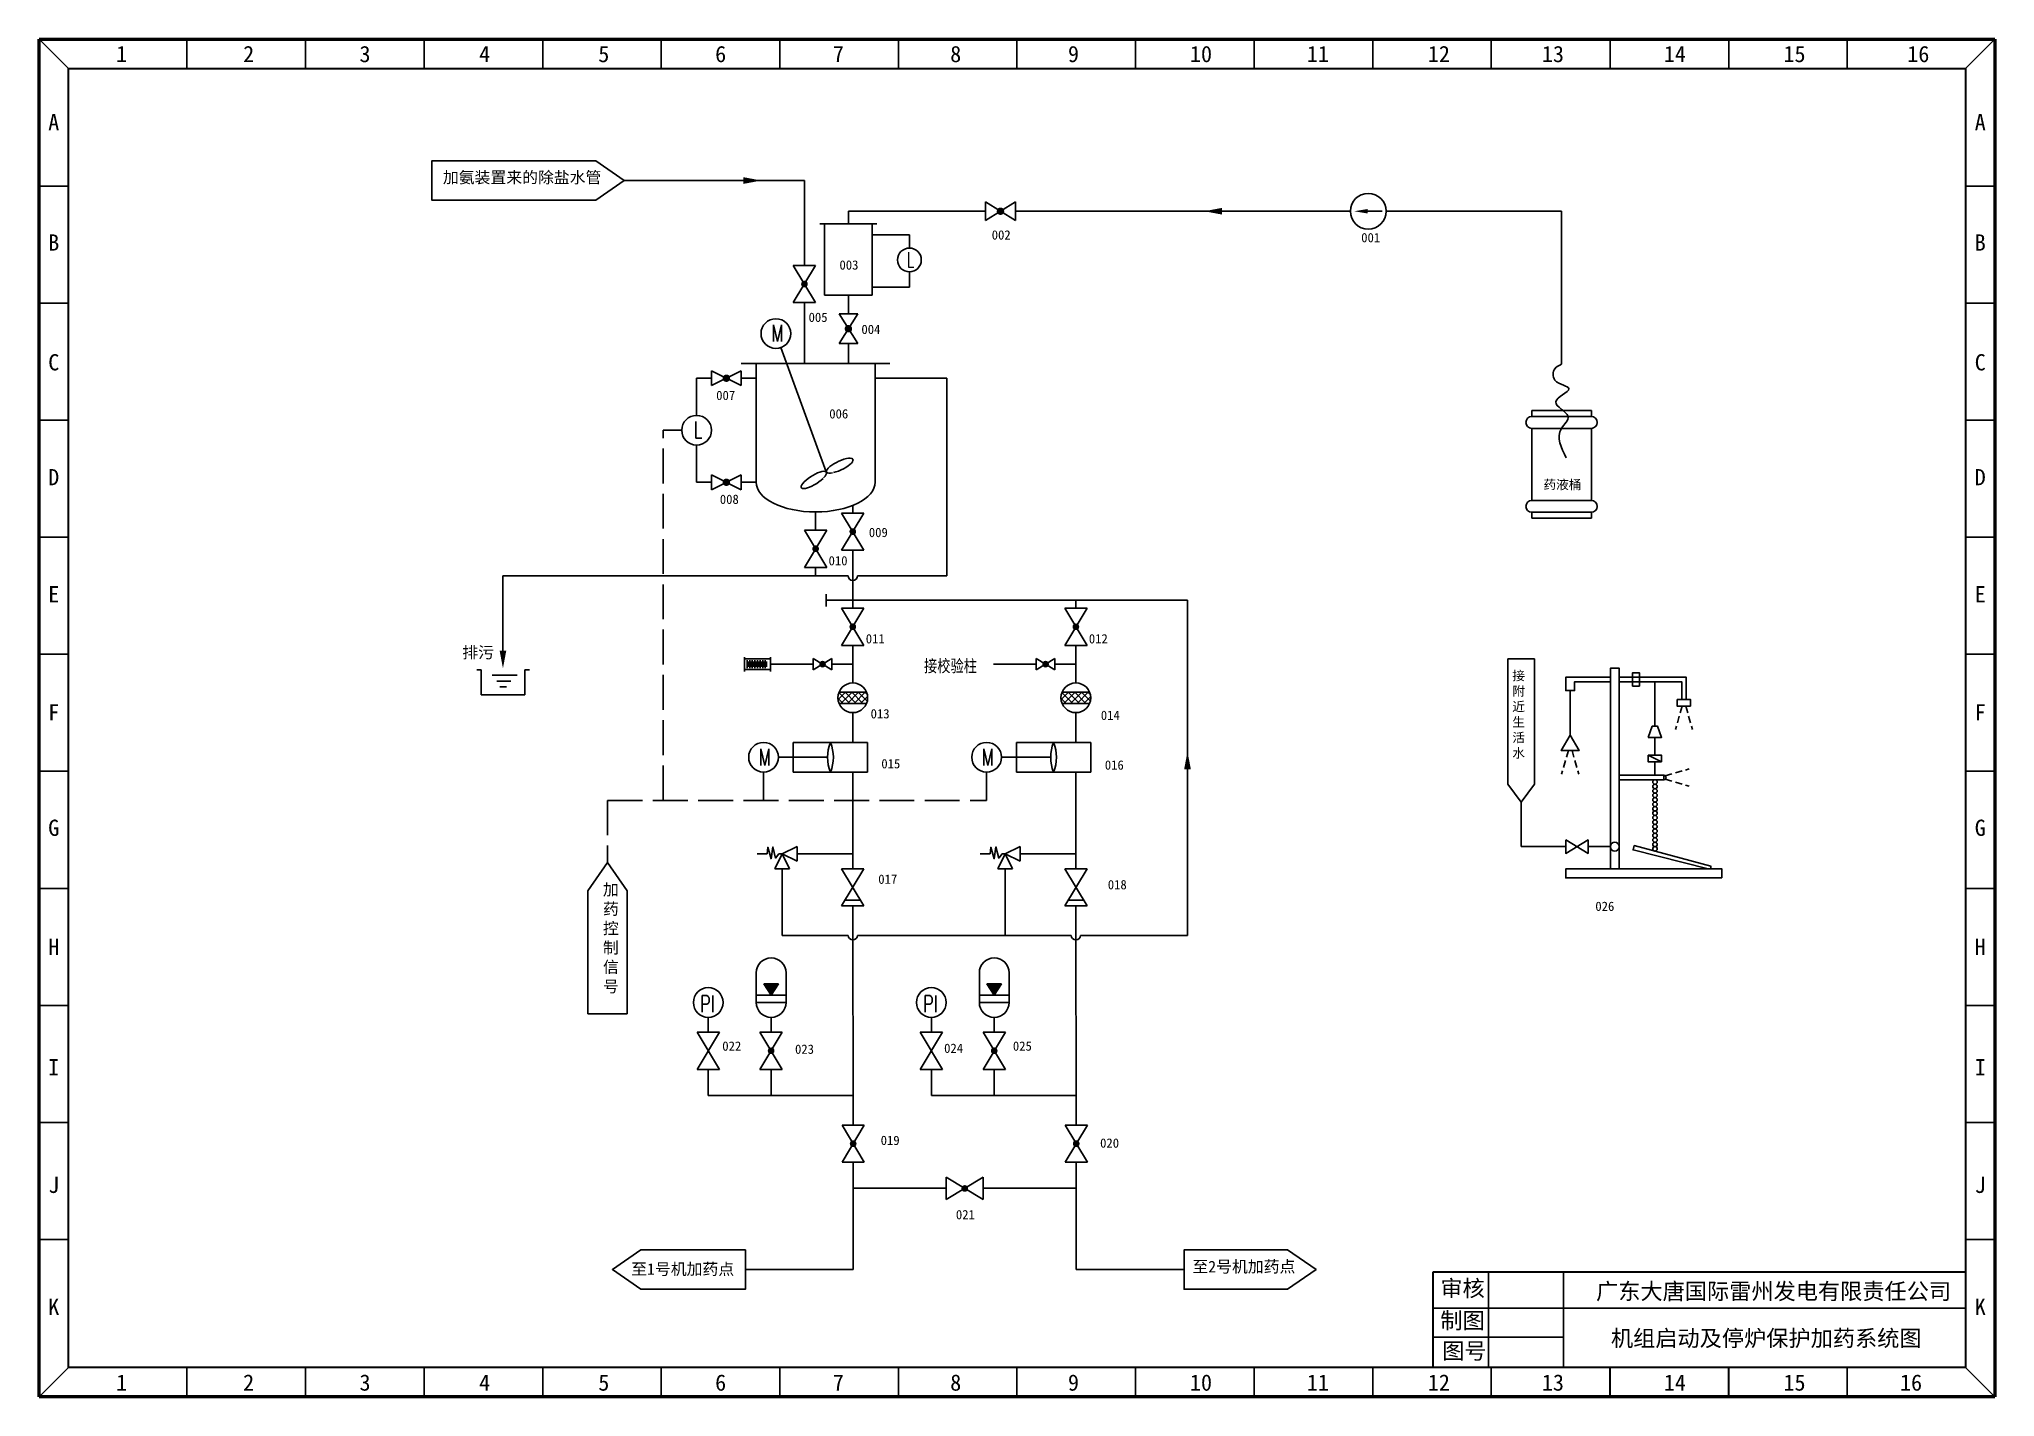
# Model space of a CAD drawing. Extents: x 975 to 1396, y 698 to 991.
import ezdxf

# ---------------------------------------------------------------- set-up
doc = ezdxf.new("R2010")
doc.units = 0
doc.header["$LTSCALE"] = 3
doc.header["$MEASUREMENT"] = 0
for name, pattern in [('CENTER', [2, 1.25, -0.25, 0.25, -0.25]), ('D5', [6.5, 5, -1.5]), ('DASHED', [0.75, 0.5, -0.25]), ('F', [0.75, 0.5, -0.25]), ('J10', [15.75, 10, -1.25, 1, -1.25, 1, -1.25])]:
    doc.linetypes.add(name, pattern=pattern)
doc.layers.get('0').update_dxf_attribs({"linetype": 'CONTINUOUS'})
doc.layers.get('DEFPOINTS').update_dxf_attribs({"linetype": 'CONTINUOUS'})
for name, color, linetype in [('01', 7, 'CONTINUOUS'), ('02', 1, 'CONTINUOUS'), ('04', 2, 'F'), ('11', 3, 'CONTINUOUS'), ('3', 3, 'J10'), ('BORDER', 1, 'CONTINUOUS'), ('TEXT', 4, 'CONTINUOUS'), ('结构', 7, 'CENTER')]:
    doc.layers.add(name, color=color, linetype=linetype)
doc.styles.add('HZ', font='geditxt.shx', dxfattribs={"width": 0.7, "bigfont": 'hztxt.shx'})
doc.styles.add('HZTXT', font='geditxt.shx', dxfattribs={"bigfont": 'dxt.shx'})
doc.styles.add('样式 1 2.0', font='', dxfattribs={"height": 2})
doc.styles.add('样式 2 2.5', font='', dxfattribs={"height": 2.5})
doc.styles.add('样式 3 3.5', font='', dxfattribs={"height": 3.5})
doc.styles.get('样式 1 2.0').set_extended_font_data('FangSong_GB2312')
doc.styles.get('样式 2 2.5').set_extended_font_data('FangSong_GB2312')
doc.styles.get('样式 3 3.5').set_extended_font_data('FangSong_GB2312')

# ---------------------------------------------------------------- blocks, each defined once
blk = doc.blocks.new('A$C51DE6723')
at = {"layer": '11', "color": 0}
blk.add_lwpolyline([(6.74, 1.32), (5.88, 1.32), (4.98, 0.19), (4.24, 3.16), (3.77, 0), (2.86, 3.11), (2.68, 1.33), (0, 1.33)], dxfattribs=at)

msp = doc.modelspace()

# ---------------------------------------------------------------- hatches: boundary and pattern name
at = {"layer": 'TEXT'}
h = msp.add_hatch(dxfattribs=at)
h.set_pattern_fill('ANSI37', scale=8, style=0)
h.set_pattern_definition([(45, (932.8013, 497.0195), (-0.7071068, 0.7071068), []), (135, (932.8013, 497.0195), (-0.7071068, -0.7071068), [])])
h.paths.add_polyline_path([(1147.11, 849.9, 0.096396), (1146.88, 848.7, 0.096396), (1147.11, 847.5), (1153.05, 847.5, 0.096396), (1153.28, 848.7, 0.096396), (1153.05, 849.9)])
h = msp.add_hatch(dxfattribs=at)
h.set_pattern_fill('ANSI37', scale=8, style=0)
h.set_pattern_definition([(45, (980.8013, 497.0195), (-0.7071068, 0.7071068), []), (135, (980.8013, 497.0195), (-0.7071068, -0.7071068), [])])
h.paths.add_polyline_path([(1201.05, 849.9), (1195.11, 849.9, 0.096396), (1194.88, 848.7, 0.096396), (1195.11, 847.5), (1201.05, 847.5, 0.096396), (1201.28, 848.7, 0.096396)])

# ---------------------------------------------------------------- linework, layer by layer
at = {"color": 0, "lineweight": 50}
for p, q in [((974.99, 698.19), (974.99, 990.51)), ((974.99, 990.51), (1395.83, 990.51)), ((1395.83, 990.51), (1395.83, 698.19)), ((1395.83, 698.19), (974.99, 698.19))]:
    msp.add_line(p, q, dxfattribs=at)
at = {"color": 0}
for p, q in [((981.29, 984.21), (974.99, 990.51)), ((1006.81, 990.51), (1006.81, 984.21)), ((1032.32, 990.51), (1032.32, 984.21)), ((1057.84, 990.51), (1057.84, 984.21)), ((1083.35, 990.51), (1083.35, 984.21)), ((1108.87, 990.51), (1108.87, 984.21)), ((1134.38, 990.51), (1134.38, 984.21)), ((1159.9, 990.51), (1159.9, 984.21)), ((1185.41, 990.51), (1185.41, 984.21)), ((1210.93, 990.51), (1210.93, 984.21)), ((1236.44, 990.51), (1236.44, 984.21)), ((1261.96, 990.51), (1261.96, 984.21)), ((1287.47, 990.51), (1287.47, 984.21)), ((1313.03, 990.51), (1313.03, 984.21)), ((1338.55, 990.51), (1338.55, 984.21)), ((1364.06, 990.51), (1364.06, 984.21)), ((1389.53, 984.21), (1395.83, 990.51)), ((981.29, 958.87), (974.99, 958.87)), ((1395.83, 958.87), (1389.53, 958.87)), ((1395.83, 958.87), (1389.53, 958.87)), ((981.29, 933.67), (974.99, 933.67)), ((1395.83, 933.67), (1389.53, 933.67)), ((981.29, 908.47), (974.99, 908.47)), ((1395.83, 908.47), (1389.53, 908.47)), ((981.29, 883.27), (974.99, 883.27)), ((1395.83, 883.27), (1389.53, 883.27)), ((981.29, 858.07), (974.99, 858.07)), ((1145.57, 854.74), (1141.57, 857.14)), ((1145.57, 857.14), (1141.57, 854.74)), ((1145.57, 854.74), (1145.57, 857.14)), ((1193.57, 854.74), (1189.57, 857.14)), ((1193.57, 857.14), (1189.57, 854.74)), ((1193.57, 854.74), (1193.57, 857.14)), ((1291.01, 849.29), (1291.01, 857.1)), ((1291.01, 857.1), (1296.77, 857.1)), ((1296.77, 857.1), (1296.77, 849.29)), ((1395.83, 858.07), (1389.53, 858.07)), ((981.29, 832.87), (974.99, 832.87)), ((1395.83, 832.87), (1389.53, 832.87)), ((981.29, 807.67), (974.99, 807.67)), ((1395.83, 807.67), (1389.53, 807.67)), ((981.29, 782.47), (974.99, 782.47)), ((1395.83, 782.47), (1389.53, 782.47)), ((981.29, 757.27), (974.99, 757.27)), ((1395.83, 757.27), (1389.53, 757.27)), ((981.29, 732.07), (974.99, 732.07)), ((1395.83, 732.07), (1389.53, 732.07)), ((1286.84, 704.49), (1286.84, 725.12)), ((1303, 704.49), (1303, 725.12)), ((1274.97, 717.31), (1389.53, 717.31)), ((1291.38, 717.31), (1389.34, 717.31)), ((1274.97, 711.04), (1302.97, 711.04)), ((981.29, 704.49), (974.99, 698.19)), ((1006.81, 704.49), (1006.81, 698.19)), ((1006.81, 704.49), (1006.81, 698.19)), ((1032.32, 704.49), (1032.32, 698.19)), ((1057.84, 704.49), (1057.84, 698.19)), ((1083.35, 704.49), (1083.35, 698.19)), ((1108.87, 704.49), (1108.87, 698.19)), ((1134.38, 704.49), (1134.38, 698.19)), ((1159.9, 704.49), (1159.9, 698.19)), ((1185.41, 704.49), (1185.41, 698.19)), ((1210.93, 704.49), (1210.93, 698.19)), ((1236.44, 704.49), (1236.44, 698.19)), ((1261.96, 704.49), (1261.96, 698.19)), ((1287.47, 704.49), (1287.47, 698.19)), ((1287.47, 704.49), (1287.47, 698.19)), ((1312.99, 704.49), (1312.99, 698.19)), ((1313.03, 704.49), (1313.03, 698.19)), ((1338.5, 704.49), (1338.5, 698.19)), ((1338.55, 704.49), (1338.55, 698.19)), ((1364.02, 704.49), (1364.02, 698.19)), ((1364.06, 704.49), (1364.06, 698.19)), ((1389.53, 704.49), (1395.83, 698.19))]:
    msp.add_line(p, q, dxfattribs=at)
at = {"color": 0, "lineweight": 30}
for p, q in [((981.29, 984.21), (1389.53, 984.21)), ((981.29, 704.49), (981.29, 984.21)), ((1389.53, 984.21), (1389.53, 704.49)), ((1274.97, 725.12), (1389.53, 725.12)), ((1274.97, 704.49), (1274.97, 725.12)), ((1389.53, 704.49), (981.29, 704.49))]:
    msp.add_line(p, q, dxfattribs=at)
at = {"color": 3, "linetype": 'Continuous'}
for p, q in [((1100.9, 960.06), (1139.68, 960.06)), ((1139.68, 941.77), (1139.68, 960.06)), ((1139.68, 920.7), (1139.68, 933.77))]:
    msp.add_line(p, q, dxfattribs=at)
at = {"color": 7}
for p, q in [((1185.06, 955.45), (1178.66, 951.45)), ((1185.06, 951.45), (1178.66, 955.45)), ((1178.66, 955.45), (1178.66, 951.45)), ((1185.06, 955.45), (1185.06, 951.45)), ((1144.02, 950.71), (1144.02, 935.35)), ((1154.26, 950.71), (1154.26, 935.35)), ((1137.28, 941.77), (1142.08, 933.77)), ((1142.08, 941.77), (1137.28, 933.77)), ((1137.28, 941.77), (1142.08, 941.77)), ((1151.14, 931.35), (1147.14, 931.35)), ((1147.14, 924.95), (1151.14, 931.35)), ((1151.14, 924.95), (1147.14, 931.35)), ((1151.14, 924.95), (1147.14, 924.95)), ((1119.68, 915.9), (1119.68, 919.1)), ((1119.68, 915.9), (1126.08, 919.1)), ((1119.68, 919.1), (1126.08, 915.9)), ((1126.08, 920.7), (1158.08, 920.7)), ((1126.08, 915.9), (1126.08, 919.1)), ((1129.28, 920.7), (1129.28, 895.1)), ((1154.88, 920.7), (1154.88, 895.1)), ((1119.68, 893.5), (1126.08, 896.7)), ((1119.68, 896.7), (1126.08, 893.5)), ((1119.68, 893.5), (1119.68, 896.7)), ((1126.08, 893.5), (1126.08, 896.7)), ((1147.68, 888.48), (1152.48, 888.48)), ((1147.68, 888.48), (1152.48, 880.48)), ((1152.48, 888.48), (1147.68, 880.48)), ((1139.68, 884.78), (1144.48, 884.78)), ((1139.68, 884.78), (1144.48, 876.78)), ((1144.48, 884.78), (1139.68, 876.78)), ((1152.48, 867.98), (1147.68, 859.98)), ((1147.68, 867.98), (1152.48, 859.98)), ((1147.68, 867.98), (1152.48, 867.98)), ((1200.48, 867.98), (1195.68, 859.98)), ((1195.68, 867.98), (1200.48, 859.98)), ((1195.68, 867.98), (1200.48, 867.98)), ((1222.1, 869.71), (1222.1, 797.56)), ((1147.11, 849.9), (1153.05, 849.9)), ((1147.11, 847.5), (1153.05, 847.5)), ((1195.11, 849.9), (1201.05, 849.9)), ((1195.11, 847.5), (1201.05, 847.5)), ((1198.08, 839.1), (1198.08, 839.1)), ((1134.88, 815.1), (1138.08, 816.7)), ((1138.08, 813.5), (1138.08, 816.7)), ((1182.88, 815.1), (1186.08, 816.7)), ((1186.08, 813.5), (1186.08, 816.7)), ((1134.88, 815.1), (1133.28, 811.9)), ((1134.88, 815.1), (1136.48, 811.9)), ((1134.88, 815.1), (1138.08, 813.5)), ((1182.88, 815.1), (1181.28, 811.9)), ((1182.88, 815.1), (1186.08, 813.5)), ((1182.88, 815.1), (1184.48, 811.9)), ((1136.48, 811.9), (1133.28, 811.9)), ((1147.68, 811.9), (1152.48, 803.9)), ((1152.48, 811.9), (1147.68, 803.9)), ((1147.68, 811.9), (1152.48, 811.9)), ((1184.48, 811.9), (1181.28, 811.9)), ((1195.68, 811.9), (1200.48, 803.9)), ((1200.48, 811.9), (1195.68, 803.9)), ((1195.68, 811.9), (1200.48, 811.9)), ((1134.88, 797.56), (1149.09, 797.56)), ((1151.09, 797.56), (1197.09, 797.56)), ((1199.09, 797.56), (1222.1, 797.56)), ((1129.31, 783.1), (1129.31, 789.5)), ((1135.71, 783.1), (1135.71, 789.5)), ((1177.31, 783.1), (1177.31, 789.5)), ((1183.71, 783.1), (1183.71, 789.5)), ((1121.38, 776.7), (1116.58, 768.7)), ((1116.58, 776.7), (1121.38, 768.7)), ((1121.38, 776.7), (1116.58, 776.7)), ((1134.91, 776.7), (1130.11, 768.7)), ((1130.11, 776.7), (1134.91, 768.7)), ((1134.91, 776.7), (1130.11, 776.7)), ((1169.38, 776.7), (1164.58, 768.7)), ((1164.58, 776.7), (1169.38, 768.7)), ((1169.38, 776.7), (1164.58, 776.7)), ((1178.11, 776.7), (1182.91, 768.7)), ((1182.91, 776.7), (1178.11, 768.7)), ((1182.91, 776.7), (1178.11, 776.7)), ((1152.56, 756.7), (1147.76, 748.7)), ((1147.76, 756.7), (1152.56, 748.7)), ((1147.76, 756.7), (1152.56, 756.7)), ((1195.76, 756.7), (1200.56, 748.7)), ((1200.56, 756.7), (1195.76, 748.7)), ((1195.76, 756.7), (1200.56, 756.7)), ((1170.16, 745.5), (1178.16, 740.7)), ((1170.16, 740.7), (1178.16, 745.5)), ((1170.16, 740.7), (1170.16, 745.5))]:
    msp.add_line(p, q, dxfattribs=at)
at = {"color": 7, "linetype": 'ByBlock'}
msp.add_line((1259.21, 953.45), (1264.01, 953.45), dxfattribs=at)
at = {"color": 7, "linetype": 'Continuous'}
for p, q in [((1074.8, 874.98), (1149.08, 874.98)), ((1151.08, 874.98), (1170.33, 874.98))]:
    msp.add_line(p, q, dxfattribs=at)
for p, q in [((1144.34, 871.04), (1144.34, 868.37)), ((1304.45, 840.65), (1304.45, 850.25)), ((1322.69, 842.57), (1322.69, 852.17)), ((1291.01, 849.29), (1291.01, 830.09)), ((1296.77, 830.09), (1296.77, 849.29)), ((1322.69, 840.17), (1322.69, 836.33)), ((1324.13, 834.89), (1321.25, 836.33)), ((1322.69, 834.89), (1322.69, 832.01)), ((1291.01, 830.09), (1293.89, 826.25)), ((1293.89, 826.25), (1296.77, 830.09)), ((1293.89, 816.65), (1293.89, 826.25)), ((1303.49, 816.65), (1293.89, 816.65)), ((1313.09, 816.65), (1308.29, 816.65))]:
    msp.add_line(p, q)
at = {"linetype": 'DASHED'}
for p, q in [((1328.54, 846.89), (1327.09, 841.84)), ((1329.32, 846.89), (1330.77, 841.84)), ((1304.06, 837.33), (1302.61, 832.27)), ((1304.84, 837.33), (1306.29, 832.27)), ((1324.91, 831.91), (1330.02, 833.37)), ((1324.91, 831.16), (1330.02, 829.7))]:
    msp.add_line(p, q, dxfattribs=at)
at = {"color": 3, "linetype": 'Continuous'}
msp.add_lwpolyline([(1094.76, 955.84), (1059.48, 955.84), (1059.48, 964.28), (1094.76, 964.28), (1100.9, 960.06)], close=True, dxfattribs=at)
msp.add_lwpolyline([(1130.39, 960.06, 0, 1.44, 0), (1126.56, 960.06, 1.44, 1.44, 0)], format="xyseb", dxfattribs=at)
at = {"color": 7}
for points in [[(1074.8, 855.04, 0, 1.44, 0), (1074.8, 858.87, 1.44, 1.44, 0)], [(1222.1, 837.14, 0, 1.44, 0), (1222.1, 833.31, 1.44, 1.44, 0)]]:
    msp.add_lwpolyline(points, format="xyseb", dxfattribs=at)
for points in [[(1315.01, 811.85), (1315.01, 855.05), (1313.09, 855.05), (1313.09, 811.85)], [(1313.09, 853.13), (1303.49, 853.13), (1303.49, 850.25), (1305.41, 850.25), (1305.41, 852.17), (1313.09, 852.17)], [(1315.01, 853.13), (1329.41, 853.13), (1329.41, 848.33), (1328.45, 848.33), (1328.45, 852.17), (1315.01, 852.17)], [(1315.01, 832.01), (1324.61, 832.01), (1324.61, 831.05), (1315.01, 831.05)], [(1334.14, 811.85), (1317.98, 815.95), (1318.22, 816.9), (1334.69, 812.47), (1334.69, 811.85)]]:
    msp.add_lwpolyline(points)
for points in [[(1317.89, 851.21), (1319.33, 851.21), (1319.33, 854.09), (1317.89, 854.09)], [(1330.37, 846.89), (1330.37, 848.33), (1327.49, 848.33), (1327.49, 846.89)], [(1321.25, 840.17), (1324.13, 840.17), (1323.27, 842.57), (1322.12, 842.57)], [(1304.45, 840.65), (1306.37, 837.33), (1302.53, 837.33)], [(1324.13, 834.89), (1324.13, 836.33), (1321.25, 836.33), (1321.25, 834.89)], [(1303.49, 818.09), (1308.29, 815.21), (1308.29, 818.09), (1303.49, 815.21)], [(1337.09, 809.93), (1303.49, 809.93), (1303.49, 811.85), (1337.09, 811.85)]]:
    msp.add_lwpolyline(points, close=True)
for centre in [(1116.48, 906.3), (1150.08, 848.7), (1198.08, 848.7)]:
    msp.add_circle(centre, 3.2, dxfattribs=at)
for centre, radius in [((1322.69, 830.57), 0.48), ((1322.69, 829.61), 0.48), ((1322.69, 828.65), 0.48), ((1322.69, 827.69), 0.48), ((1322.69, 826.73), 0.48), ((1322.69, 825.77), 0.48), ((1322.69, 824.81), 0.48), ((1322.69, 823.85), 0.48), ((1322.69, 822.89), 0.48), ((1322.69, 821.93), 0.48), ((1322.69, 820.97), 0.48), ((1314.05, 816.65), 0.96), ((1322.69, 820.01), 0.48), ((1322.69, 819.05), 0.48), ((1322.69, 818.09), 0.48), ((1322.69, 817.13), 0.48), ((1322.69, 816.17), 0.48)]:
    msp.add_circle(centre, radius)
for centre, radius, start, end in [((1150.08, 874.98), 1, 180, 0), ((1324.61, 831.53), 0.48, 270, 90), ((1150.09, 797.56), 1, 180, 0), ((1198.09, 797.56), 1, 180, 0)]:
    msp.add_arc(centre, radius, start, end)
for centre, start, end in [((1132.51, 789.5), 0, 180), ((1180.51, 789.5), 0, 180), ((1132.51, 783.1), 180, 0), ((1180.51, 783.1), 180, 0)]:
    msp.add_arc(centre, 3.2, start, end, dxfattribs=at)
msp.add_ellipse((1142.08, 895.1), major_axis=(12.8, 0), ratio=0.5, start_param=3.141593, end_param=6.283185, dxfattribs=at)
at = {"color": 7, "linetype": 'ByBlock'}
msp.add_solid([(1260.84, 952.97), (1260.84, 953.93), (1257.96, 953.45)], dxfattribs=at)
at = {"layer": '01', "color": 7}
for p, q in [((1143, 950.71), (1155.28, 950.71)), ((1144.02, 935.35), (1154.26, 935.35)), ((1144.02, 935.35), (1149.14, 935.35)), ((1144.02, 935.35), (1149.14, 935.35))]:
    msp.add_line(p, q, dxfattribs=at)
at = {"layer": '01', "color": 7, "linetype": 'Continuous'}
for p, q in [((1137.28, 933.77), (1142.08, 933.77)), ((1147.68, 880.48), (1152.48, 880.48)), ((1139.68, 876.78), (1144.48, 876.78)), ((1147.68, 859.98), (1152.48, 859.98)), ((1195.68, 859.98), (1200.48, 859.98)), ((1137.28, 839.1), (1153.28, 839.1)), ((1137.28, 832.7), (1137.28, 839.1)), ((1153.28, 832.7), (1153.28, 839.1)), ((1185.28, 839.1), (1201.28, 839.1)), ((1185.28, 832.7), (1185.28, 839.1)), ((1201.28, 832.7), (1201.28, 839.1)), ((1137.28, 832.7), (1153.28, 832.7)), ((1185.28, 832.7), (1201.28, 832.7)), ((1147.68, 803.9), (1152.48, 803.9)), ((1195.68, 803.9), (1200.48, 803.9)), ((1121.38, 768.7), (1116.58, 768.7)), ((1134.91, 768.7), (1130.11, 768.7)), ((1169.38, 768.7), (1164.58, 768.7)), ((1182.91, 768.7), (1178.11, 768.7)), ((1147.76, 748.7), (1152.56, 748.7)), ((1178.16, 740.7), (1178.16, 745.5)), ((1195.76, 748.7), (1200.56, 748.7))]:
    msp.add_line(p, q, dxfattribs=at)
at = {"layer": '01', "color": 0}
for p, q in [((1126.77, 857.48), (1126.77, 854.39)), ((1126.77, 857.06), (1132.37, 857.06)), ((1126.77, 854.82), (1132.37, 854.82)), ((1132.37, 857.48), (1132.37, 854.39)), ((1141.57, 857.14), (1141.57, 854.74)), ((1189.57, 857.14), (1189.57, 854.74))]:
    msp.add_line(p, q, dxfattribs=at)
at = {"layer": '01', "color": 7}
for centre, radius in [((1261, 953.45), 3.84), ((1162.26, 942.96), 2.56), ((1133.53, 927.1), 3.2), ((1118.98, 783.1), 3.2), ((1166.98, 783.1), 3.2)]:
    msp.add_circle(centre, radius, dxfattribs=at)
at = {"layer": '01', "color": 7, "linetype": 'Continuous'}
for centre in [(1130.88, 835.9), (1178.88, 835.9)]:
    msp.add_circle(centre, 3.2, dxfattribs=at)
at = {"layer": '02', "color": 0}
for p, q in [((1127.33, 856.78), (1127.33, 855.1)), ((1127.61, 856.5), (1127.61, 855.38)), ((1127.89, 856.78), (1127.89, 855.1)), ((1128.17, 856.5), (1128.17, 855.38)), ((1128.45, 856.78), (1128.45, 855.1)), ((1128.73, 856.5), (1128.73, 855.38)), ((1129.01, 856.78), (1129.01, 855.1)), ((1129.29, 856.5), (1129.29, 855.38)), ((1129.57, 856.78), (1129.57, 855.1)), ((1129.85, 856.5), (1129.85, 855.38)), ((1130.13, 856.78), (1130.13, 855.1)), ((1130.41, 856.5), (1130.41, 855.38)), ((1130.69, 856.78), (1130.69, 855.1)), ((1130.97, 856.5), (1130.97, 855.38)), ((1131.25, 856.78), (1131.25, 855.1)), ((1131.53, 856.5), (1131.53, 855.38))]:
    msp.add_line(p, q, dxfattribs=at)
at = {"layer": '04', "color": 1, "linetype": 'D5', "ltscale": 0.5}
for p, q in [((1109.28, 826.62), (1109.28, 906.3)), ((1130.88, 832.7), (1130.88, 826.62)), ((1178.88, 832.7), (1178.88, 826.62)), ((1097.32, 826.62), (1178.88, 826.62)), ((1097.32, 826.62), (1097.32, 813.25))]:
    msp.add_line(p, q, dxfattribs=at)
at = {"layer": '04', "color": 1, "linetype": 'D5', "ltscale": 0.3}
msp.add_line((1113.28, 906.3), (1109.28, 906.3), dxfattribs=at)
at = {"layer": '04', "color": 1, "linetype": 'ByBlock', "ltscale": 0.5}
for p, q in [((1093.09, 807.11), (1097.32, 813.25)), ((1097.32, 813.25), (1101.54, 807.11)), ((1093.09, 780.64), (1093.09, 807.11)), ((1101.54, 780.64), (1101.54, 807.11)), ((1093.09, 780.64), (1101.54, 780.64))]:
    msp.add_line(p, q, dxfattribs=at)
at = {"layer": '11', "color": 0}
for p, q in [((1141.57, 855.94), (1132.37, 855.94)), ((1145.57, 855.94), (1150.08, 855.94)), ((1189.57, 855.94), (1180.37, 855.94)), ((1193.57, 855.94), (1198.08, 855.94))]:
    msp.add_line(p, q, dxfattribs=at)
at = {"layer": '3', "color": 5, "linetype": 'Continuous', "ltscale": 0.2}
for p, q in [((1149.14, 953.45), (1178.66, 953.45)), ((1149.14, 950.71), (1149.14, 953.45)), ((1185.06, 953.45), (1257.16, 953.45)), ((1264.84, 953.45), (1302.6, 953.45)), ((1302.6, 953.45), (1302.6, 920.49)), ((1149.14, 935.35), (1149.14, 931.35)), ((1149.14, 924.95), (1149.14, 920.7))]:
    msp.add_line(p, q, dxfattribs=at)
at = {"layer": '3', "color": 7, "linetype": 'Continuous', "ltscale": 0.2}
for p, q in [((1296.2, 910.55), (1309, 910.55)), ((1296.2, 910.55), (1296.2, 909.27)), ((1296.2, 909.27), (1309, 909.27)), ((1309, 910.55), (1309, 909.27)), ((1296.2, 906.71), (1309, 906.71)), ((1296.2, 906.71), (1296.2, 891.19)), ((1309, 906.71), (1309, 891.19)), ((1296.2, 891.19), (1309, 891.19)), ((1296.2, 888.63), (1309, 888.63)), ((1296.2, 888.63), (1296.2, 887.35)), ((1309, 888.63), (1309, 887.35)), ((1296.2, 887.35), (1309, 887.35))]:
    msp.add_line(p, q, dxfattribs=at)
at = {"layer": '3', "color": 5, "linetype": 'Continuous', "ltscale": 0.2}
msp.add_lwpolyline([(1225.71, 953.45, 0, 1.44, 0), (1229.54, 953.45, 1.44, 1.44, 0)], format="xyseb", dxfattribs=at)
at = {"layer": '3', "color": 7, "linetype": 'Continuous', "ltscale": 0.2}
for centre, start, end in [((1296.2, 907.99), 90, 270), ((1309, 907.99), 270, 90), ((1296.2, 889.91), 90, 270), ((1309, 889.91), 270, 90)]:
    msp.add_arc(centre, 1.28, start, end, dxfattribs=at)
at = {"layer": '3', "color": 5, "linetype": 'Continuous', "ltscale": 0.2}
msp.add_spline([(1302.6, 920.49), (1301.17, 919.55), (1301.17, 917.11), (1304.18, 915.22), (1301.35, 912.4), (1303.99, 909.27), (1302.6, 906.71), (1303.61, 900.36)], degree=3, dxfattribs=at)
at = {"layer": 'BORDER', "color": 7}
for p, q in [((1070.11, 854.72, 0.43), (1069.16, 854.72, 0.43)), ((1070.11, 849.31, 0.43), (1070.11, 854.72, 0.43)), ((1079.52, 849.31, 0.43), (1079.52, 854.72, 0.43)), ((1079.52, 854.72, 0.43), (1080.51, 854.72, 0.43)), ((1072.49, 853.56, 0.43), (1077.86, 853.56, 0.43)), ((1073.47, 852.26), (1076.48, 852.26)), ((1074.15, 851.03), (1075.59, 851.03)), ((1070.11, 849.31, 0.43), (1079.52, 849.31, 0.43))]:
    msp.add_line(p, q, dxfattribs=at)
at = {"layer": 'DEFPOINTS', "color": 7, "linetype": 'ByBlock'}
msp.add_point((1257.96, 953.45), dxfattribs=at)
msp.add_point((1257.96, 953.45), dxfattribs=at)
at = {"layer": 'DEFPOINTS', "color": 0, "linetype": 'ByBlock'}
msp.add_point((1150.08, 855.69), dxfattribs=at)
at = {"layer": 'TEXT', "color": 7, "linetype": 'Continuous'}
for p, q in [((1162.26, 948.39), (1154.26, 948.39)), ((1162.26, 945.51), (1162.26, 948.39)), ((1162.26, 937.11), (1162.26, 940.39)), ((1162.26, 937.11), (1154.26, 937.11)), ((1144.36, 897.35), (1134.62, 924.09)), ((1116.48, 917.5), (1119.68, 917.5)), ((1116.48, 909.5), (1116.48, 917.5)), ((1126.08, 917.5), (1129.28, 917.5)), ((1170.33, 917.5), (1154.88, 917.5)), ((1170.33, 917.5), (1170.33, 874.98)), ((1116.48, 895.1), (1116.48, 903.1)), ((1116.48, 895.1), (1119.68, 895.1)), ((1126.08, 895.1), (1129.28, 895.1)), ((1142.08, 888.7), (1142.08, 884.78)), ((1142.08, 876.78), (1142.08, 874.98)), ((1144.34, 869.71), (1222.1, 869.71)), ((1144.67, 835.9), (1134.08, 835.9)), ((1192.67, 835.9), (1182.08, 835.9)), ((1132.51, 784.7), (1130.91, 787.1)), ((1134.11, 787.1), (1130.91, 787.1)), ((1132.51, 784.7), (1134.11, 787.1)), ((1180.51, 784.7), (1178.91, 787.1)), ((1182.11, 787.1), (1178.91, 787.1)), ((1180.51, 784.7), (1182.11, 787.1)), ((1135.71, 784.7), (1129.31, 784.7)), ((1135.71, 783.1), (1129.31, 783.1)), ((1183.71, 784.7), (1177.31, 784.7)), ((1183.71, 783.1), (1177.31, 783.1)), ((1118.98, 776.7), (1118.98, 779.9)), ((1132.51, 776.7), (1132.51, 779.9)), ((1166.98, 776.7), (1166.98, 779.9)), ((1180.51, 776.7), (1180.51, 779.9)), ((1118.98, 763.1), (1118.98, 768.7)), ((1132.51, 763.1), (1132.51, 768.7)), ((1166.98, 763.1), (1166.98, 768.7)), ((1180.51, 763.1), (1180.51, 768.7))]:
    msp.add_line(p, q, dxfattribs=at)
at = {"layer": 'TEXT', "color": 4, "linetype": 'Continuous'}
for p, q in [((1150.08, 890.1), (1150.08, 888.48)), ((1150.08, 880.48), (1150.08, 870.86)), ((1150.08, 870.86), (1150.08, 867.98)), ((1198.08, 869.71), (1198.08, 867.98)), ((1150.08, 859.98), (1150.08, 851.9)), ((1198.08, 859.98), (1198.08, 851.9)), ((1150.08, 845.5), (1150.08, 839.1)), ((1198.08, 845.5), (1198.08, 839.1)), ((1150.08, 832.7), (1150.08, 811.9)), ((1198.08, 832.7), (1198.08, 811.9)), ((1150.08, 803.9), (1150.16, 756.7)), ((1198.08, 803.9), (1198.16, 756.7)), ((1150.16, 748.7), (1150.16, 725.6)), ((1198.16, 748.7), (1198.16, 725.6)), ((1150.16, 743.1), (1170.16, 743.1)), ((1178.16, 743.1), (1198.16, 743.1)), ((1126.96, 725.6), (1150.16, 725.6)), ((1221.36, 725.6), (1198.16, 725.6))]:
    msp.add_line(p, q, dxfattribs=at)
at = {"layer": 'TEXT', "color": 7, "linetype": 'D5'}
msp.add_line((1192.67, 835.9), (1182.08, 835.9), dxfattribs=at)
at = {"layer": 'TEXT', "color": 7}
for p, q in [((1138.08, 815.1), (1150.09, 815.1)), ((1186.08, 815.1), (1198.09, 815.1)), ((1134.88, 811.9), (1134.88, 797.56)), ((1182.88, 811.9), (1182.88, 797.56)), ((1148.4, 805.1), (1151.76, 805.1)), ((1196.4, 805.1), (1199.76, 805.1)), ((1118.98, 763.1), (1150.15, 763.1)), ((1166.98, 763.1), (1198.15, 763.1))]:
    msp.add_line(p, q, dxfattribs=at)
for points, const_width in [([(1182.26, 953.45, 1), (1181.46, 953.45, 1)], 0.8), ([(1139.32, 937.77, 1), (1140.04, 937.77, 1)], 0.72), ([(1149.14, 927.75, 1), (1149.14, 928.55, 1)], 0.8), ([(1122.48, 917.5, 1), (1123.28, 917.5, 1)], 0.8), ([(1122.48, 895.1, 1), (1123.28, 895.1, 1)], 0.8), ([(1149.72, 884.48, 1), (1150.44, 884.48, 1)], 0.72), ([(1141.72, 880.78, 1), (1142.44, 880.78, 1)], 0.72), ([(1149.72, 863.98, 1), (1150.44, 863.98, 1)], 0.72), ([(1197.72, 863.98, 1), (1198.44, 863.98, 1)], 0.72), ([(1132.87, 772.7, -1), (1132.15, 772.7, -1)], 0.72), ([(1180.87, 772.7, -1), (1180.15, 772.7, -1)], 0.72), ([(1149.8, 752.7, 1), (1150.52, 752.7, 1)], 0.72), ([(1197.8, 752.7, 1), (1198.52, 752.7, 1)], 0.72), ([(1173.82, 743.06, 1), (1174.54, 743.06, 1)], 0.72)]:
    msp.add_lwpolyline(points, format="xyb", close=True, dxfattribs=dict(at, const_width=const_width))
at = {"layer": 'TEXT', "color": 0, "const_width": 0.72}
for points in [[(1143.93, 855.94, 1), (1143.21, 855.94, 1)], [(1191.93, 855.94, 1), (1191.21, 855.94, 1)]]:
    msp.add_lwpolyline(points, format="xyb", close=True, dxfattribs=at)
at = {"layer": 'TEXT', "color": 4, "linetype": 'Continuous'}
for points in [[(1104.5, 721.37), (1126.96, 721.37), (1126.96, 729.82), (1104.5, 729.82), (1098.36, 725.6)], [(1243.63, 721.37), (1221.36, 721.37), (1221.36, 729.82), (1243.63, 729.82), (1249.78, 725.6)]]:
    msp.add_lwpolyline(points, close=True, dxfattribs=at)
at = {"layer": 'TEXT', "color": 7, "linetype": 'Continuous'}
for centre, start, end in [((1153.28, 835.9), 158.2028, 201.8095), ((1137.28, 835.9), 338.2021, 21.8061), ((1201.28, 835.9), 158.2028, 201.8095), ((1185.28, 835.9), 338.2021, 21.8061)]:
    msp.add_arc(centre, 8.62, start, end, dxfattribs=at)
msp.add_ellipse((1141.69, 895.6), major_axis=(2.67, 1.68), ratio=0.302622, start_param=-0.867011, end_param=5.34207, dxfattribs=at)
at = {"layer": 'TEXT', "color": 7, "linetype": 'Continuous', "extrusion": (0, 0, -1)}
msp.add_ellipse((1147.26, 898.67), major_axis=(2.85, 1.36), ratio=0.302622, start_param=2.274582, end_param=8.483663, dxfattribs=at)
at = {"layer": 'TEXT', "color": 7}
for points in [[(1132.51, 784.7), (1134.11, 787.1), (1130.91, 787.1)], [(1180.51, 784.7), (1182.11, 787.1), (1178.91, 787.1)]]:
    msp.add_solid(points, dxfattribs=at)
at = {"layer": '结构', "color": 7, "linetype": 'ByBlock'}
msp.add_line((1074.8, 874.98), (1074.8, 856.76), dxfattribs=at)

# ---------------------------------------------------------------- block references
at = {"layer": 'TEXT', "color": 7, "xscale": 0.8, "yscale": 0.8, "zscale": 0.8}
for p in [(1129.49, 814.05), (1177.49, 814.05)]:
    msp.add_blockref('A$C51DE6723', p, dxfattribs=at)

# ---------------------------------------------------------------- texts
at = {"color": 0}
for s, height, style, p in [('2', 3.5, '样式 3 3.5', (1018.89, 985.55)), ('3', 3.5, '样式 3 3.5', (1043.93, 985.55)), ('6', 3.5, '样式 3 3.5', (1120.46, 985.55)), ('8', 3.5, '样式 3 3.5', (1171.04, 985.55)), ('9', 3.5, '样式 3 3.5', (1196.38, 985.55)), ('10', 3.5, '样式 3 3.5', (1222.62, 985.55)), ('12', 3.5, '样式 3 3.5', (1273.81, 985.55)), ('13', 3.5, '样式 3 3.5', (1298.35, 985.55)), ('16', 3.5, '样式 3 3.5', (1376.97, 985.55)), ('1', 3.5, '样式 3 3.5', (991.55, 985.55)), ('4', 3.5, '样式 3 3.5', (1069.67, 985.55)), ('5', 3.5, '样式 3 3.5', (1095.31, 985.55)), ('7', 3.5, '样式 3 3.5', (1145.8, 985.55)), ('11', 3.5, '样式 3 3.5', (1247.77, 985.55)), ('14', 3.5, '样式 3 3.5', (1324.59, 985.55)), ('15', 3.5, '样式 3 3.5', (1350.33, 985.55)), ('A', 3.5, '样式 3 3.5', (976.95, 970.85)), ('A', 3.5, '样式 3 3.5', (1391.49, 970.85)), ('B', 3.5, '样式 3 3.5', (976.95, 944.96)), ('B', 3.5, '样式 3 3.5', (1391.49, 944.96)), ('C', 3.5, '样式 3 3.5', (976.95, 919.18)), ('C', 3.5, '样式 3 3.5', (1391.49, 919.18)), ('D', 3.5, '样式 3 3.5', (976.95, 894.45)), ('D', 3.5, '样式 3 3.5', (1391.49, 894.45)), ('药液桶', 2, '样式 1 2.0', (1298.69, 893.61)), ('E', 3.5, '样式 3 3.5', (976.95, 869.25)), ('E', 3.5, '样式 3 3.5', (1391.49, 869.25)), ('F', 3.5, '样式 3 3.5', (976.95, 843.82)), ('F', 3.5, '样式 3 3.5', (1391.49, 843.82)), ('G', 3.5, '样式 3 3.5', (976.95, 818.97)), ('G', 3.5, '样式 3 3.5', (1391.49, 818.97)), ('H', 3.5, '样式 3 3.5', (976.95, 793.31)), ('H', 3.5, '样式 3 3.5', (1391.49, 793.31)), ('I', 3.5, '样式 3 3.5', (976.95, 767.41)), ('I', 3.5, '样式 3 3.5', (1391.49, 767.41)), ('J', 3.5, '样式 3 3.5', (976.95, 742.1)), ('J', 3.5, '样式 3 3.5', (1391.49, 742.1)), ('至1号机加药点', 2.5, '样式 2 2.5', (1102.39, 724.47)), ('至2号机加药点', 2.5, '样式 2 2.5', (1223.15, 724.99)), ('K', 3.5, '样式 3 3.5', (976.95, 715.85)), ('K', 3.5, '样式 3 3.5', (1391.49, 715.85)), ('1', 3.5, '样式 3 3.5', (991.55, 699.53)), ('2', 3.5, '样式 3 3.5', (1018.89, 699.53)), ('3', 3.5, '样式 3 3.5', (1043.93, 699.53)), ('4', 3.5, '样式 3 3.5', (1069.67, 699.53)), ('5', 3.5, '样式 3 3.5', (1095.31, 699.53)), ('6', 3.5, '样式 3 3.5', (1120.46, 699.53)), ('7', 3.5, '样式 3 3.5', (1145.8, 699.53)), ('8', 3.5, '样式 3 3.5', (1171.04, 699.53)), ('9', 3.5, '样式 3 3.5', (1196.38, 699.53)), ('10', 3.5, '样式 3 3.5', (1222.62, 699.53)), ('11', 3.5, '样式 3 3.5', (1247.77, 699.53)), ('12', 3.5, '样式 3 3.5', (1273.81, 699.53)), ('13', 3.5, '样式 3 3.5', (1298.35, 699.53)), ('14', 3.5, '样式 3 3.5', (1324.59, 699.53)), ('15', 3.5, '样式 3 3.5', (1350.33, 699.53)), ('16', 3.5, '样式 3 3.5', (1375.41, 699.53))]:
    msp.add_text(s, height=height, dxfattribs=dict(at, style=style)).set_placement(p)
at = {"color": 0, "attachment_point": 1}
for s, width, insert, char_height, style in [('002', 8.8152, (1179.97, 949.34), 2, '样式 1 2.0'), ('001', 8.8152, (1259.48, 948.77), 2, '样式 1 2.0'), ('003', 8.8152, (1147.21, 942.88), 2, '样式 1 2.0'), ('005', 8.8152, (1140.57, 931.62), 2, '样式 1 2.0'), ('004', 8.8152, (1151.93, 929.02), 2, '样式 1 2.0'), ('007', 8.8152, (1120.69, 914.8), 2, '样式 1 2.0'), ('006', 8.8152, (1145.02, 910.84), 2, '样式 1 2.0'), ('008', 8.8152, (1121.47, 892.44), 2, '样式 1 2.0'), ('009', 8.8152, (1153.53, 885.3), 2, '样式 1 2.0'), ('010', 8.8152, (1144.87, 879.21), 2, '样式 1 2.0'), ('011', 8.8152, (1152.87, 862.41), 2, '样式 1 2.0'), ('012', 8.8152, (1200.87, 862.41), 2, '样式 1 2.0'), ('接\\P附\\P近\\P生\\P活\\P水', 5.76, (1291.99, 854.47), 2, '样式 1 2.0'), ('013', 8.8152, (1153.92, 846.27), 2, '样式 1 2.0'), ('014', 8.8152, (1203.45, 845.94), 2, '样式 1 2.0'), ('015', 8.8152, (1156.22, 835.51), 2, '样式 1 2.0'), ('016', 8.8152, (1204.31, 835.23), 2, '样式 1 2.0'), ('加\\P药\\P控\\P制\\P信\\P号', 5.76, (1096.32, 808.66), 2.5, '样式 2 2.5'), ('017', 8.8152, (1155.56, 810.65), 2, '样式 1 2.0'), ('018', 8.8152, (1204.95, 809.47), 2, '样式 1 2.0'), ('026', 8.8152, (1309.86, 804.81), 2, '样式 1 2.0'), ('022', 8.8152, (1122, 774.72), 2, '样式 1 2.0'), ('025', 8.8152, (1184.53, 774.72), 2, '样式 1 2.0'), ('023', 8.8152, (1137.65, 774.05), 2, '样式 1 2.0'), ('024', 8.8152, (1169.73, 774.25), 2, '样式 1 2.0'), ('019', 8.8152, (1156.08, 754.42), 2, '样式 1 2.0'), ('020', 8.8152, (1203.29, 753.84), 2, '样式 1 2.0'), ('021', 8.8152, (1172.27, 738.43), 2, '样式 1 2.0')]:
    msp.add_mtext_dynamic_manual_height_columns(s, width=width, gutter_width=17.5, heights=[0], dxfattribs=dict(at, insert=insert, char_height=char_height, style=style))
at = {"char_height": 3.5, "attachment_point": 1, "style": '样式 3 3.5'}
for s, width, insert in [('审核', 23.5945, (1276.51, 723.32)), ('制图', 30.3358, (1276.51, 716.38)), ('图号', 20.6204, (1276.91, 709.85))]:
    msp.add_mtext_dynamic_manual_height_columns(s, width=width, gutter_width=10, heights=[0], dxfattribs=dict(at, insert=insert))
at = {"color": 0, "char_height": 3.5, "width": 115.1998, "attachment_point": 5, "style": '样式 3 3.5'}
for s, insert in [('广东大唐国际雷州发电有限责任公司', (1348.21, 720.72)), ('机组启动及停炉保护加药系统图', (1346.64, 710.62))]:
    msp.add_mtext(s, dxfattribs=dict(at, insert=insert))
at = {"layer": '11', "color": 7}
for s, height, style, p in [('排污', 2.5, '样式 2 2.5', (1066.05, 857.22)), ('接校验柱', 3, 'HZTXT', (1165.4, 853.96))]:
    msp.add_text(s, height=height, dxfattribs=dict(at, style=style)).set_placement(p)
at = {"layer": 'TEXT', "color": 7, "linetype": 'Continuous', "style": '样式 2 2.5'}
msp.add_text('加氨装置来的除盐水管', height=2.5, dxfattribs=at).set_placement((1061.88, 959.49))
at = {"layer": 'TEXT', "color": 7, "linetype": 'Continuous', "style": 'HZ', "width": 0.7}
for s, height, p in [('L', 3.2, (1161.68, 941.41)), ('M', 3.6, (1132.61, 925.42)), ('L', 3.58, (1115.9, 904.62)), ('M', 3.58, (1129.84, 834.14)), ('M', 3.58, (1177.84, 834.13)), ('PI', 3.582, (1117.25, 781.01)), ('PI', 3.582, (1165.25, 781.01))]:
    msp.add_text(s, height=height, dxfattribs=at).set_placement(p)

doc.saveas('drawing.dxf')
